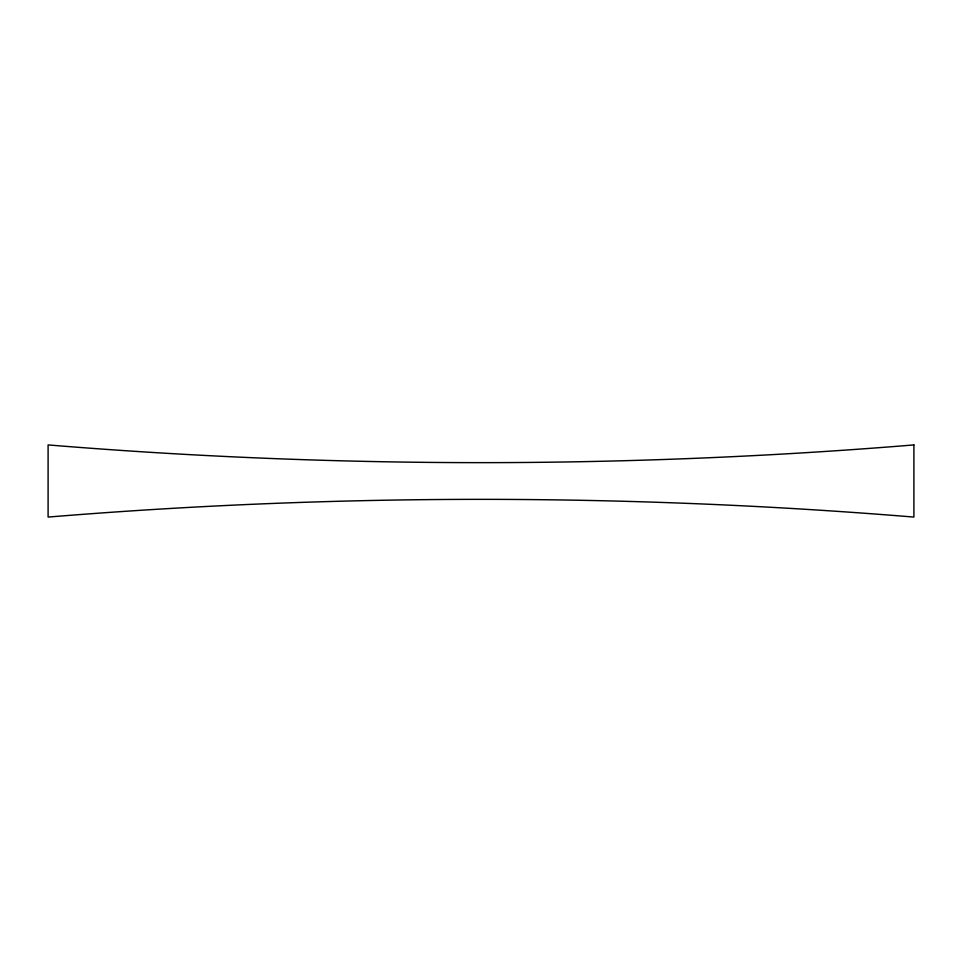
<?xml version="1.0" encoding="UTF-8"?>
<svg xmlns="http://www.w3.org/2000/svg" width="962" height="962" viewBox="0 0 962 962"><rect width="100%" height="100%" fill="white"/><g stroke="black" fill="none" stroke-linecap="round" stroke-linejoin="round"><path stroke-width="1.44" d="M913.9 444.925C625.913 468.554 336.087 468.554 48.1 444.925L48.1 517.075C336.087 493.446 625.913 493.446 913.9 517.075L913.9 444.925"/></g></svg>
